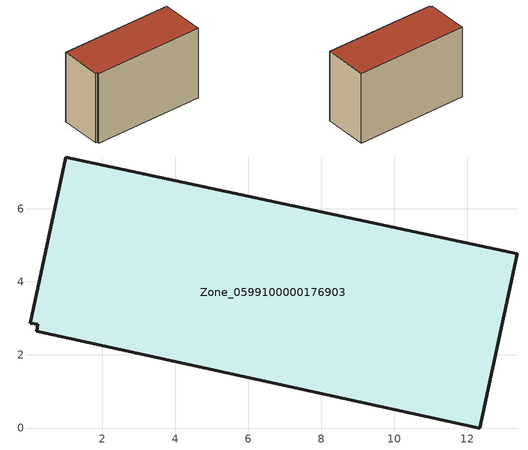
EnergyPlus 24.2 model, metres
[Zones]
Zone_0599100000176903
 floor ground (C_G): 1.01,7.42 13.36,4.77 12.34,0 0.2,2.65 0.24,2.84 0.04,2.87 z0
 wall outside (C_F): 12.34,0 13.36,4.77 1.01,7.42 0.04,2.87 0.24,2.84 0.2,2.65 12.34,0 z0:8.24
 roof outside (C_R): 13.36,4.77 1.01,7.42 0.04,2.87 0.24,2.84 0.2,2.65 12.34,0 z8.24
[BUILDING]
Pand.0599100000176903: North Axis=0; Terrain=City; Loads Convergence Tolerance Value=0.04; Temperature Convergence Tolerance Value=0.4; Solar Distribution=FullExterior; Maximum Number of Warmup Days=25; Minimum Number of Warmup Days=1
[Site:Location]
Rotterdam.The.Hague.AP_ZH_NLD Design_Conditions: Latitude=51.96; Longitude=4.45; Time Zone=1; Elevation=-4.5
[SITE:GROUNDTEMPERATURE:BUILDINGSURFACE]
18, 18, 18, 18, 18, 18, 18, 18, 18, 18, 18, 18
[MATERIAL] Thermal Absorptance=0.9; Solar Absorptance=0.7; Visible Absorptance=0.7
Name | Roughness | Thickness | Conductivity | Density | Specific Heat
G.TI.1975-1991 | MediumSmooth | 0.15 | 0.288461 | 540 | 1210
F.TI.1975-1991 | Rough | 0.3 | 0.230769 | 1920 | 840
R.TI.1975-1991 | MediumRough | 0.2 | 0.153846 | 1500 | 1000
[CONSTRUCTION]
C_G: G.TI.1975-1991
C_F: F.TI.1975-1991
C_R: R.TI.1975-1991
[ZONE]
Zone_0599100000176903: Type=1; Multiplier=1; Ceiling Height=Autocalculate; Volume=Autocalculate; Floor Area=autocalculate; Part of Total Floor Area=Yes
[ZONEINFILTRATION:DESIGNFLOWRATE]
Infil_Zone_0599100000176903: Zone or ZoneList or Space or SpaceList=Zone_0599100000176903; Schedule=AlwaysOn; Design Flow Rate Calculation Method=Flow/Area; Flow Rate per Floor Area=0.003; Constant Term Coefficient=1; Temperature Term Coefficient=0; Velocity Term Coefficient=0; Velocity Squared Term Coefficient=0
[HVACTEMPLATE:ZONE:IDEALLOADSAIRSYSTEM]
Zone_0599100000176903: Maximum Heating Supply Air Temperature=50; Minimum Cooling Supply Air Temperature=13; Maximum Heating Supply Air Humidity Ratio=0.0156; Minimum Cooling Supply Air Humidity Ratio=0.0077; Heating Limit=NoLimit; Cooling Limit=NoLimit; Dehumidification Control Type=ConstantSensibleHeatRatio; Cooling Sensible Heat Ratio=0.7; Dehumidification Setpoint=60; Humidification Control Type=None; Humidification Setpoint=30; Outdoor Air Method=None; Outdoor Air Flow Rate per Person=0.00944; Outdoor Air Flow Rate per Zone Floor Area=0; Outdoor Air Flow Rate per Zone=0; Demand Controlled Ventilation Type=None; Outdoor Air Economizer Type=NoEconomizer; Heat Recovery Type=None; Sensible Heat Recovery Effectiveness=0.7; Latent Heat Recovery Effectiveness=0.65
[ZONECONTROL:THERMOSTAT]
ThermostatControl_Zone_0599100000176903: Zone or ZoneList=Zone_0599100000176903; Control Type Schedule=DualSetpointControlType; Control 1=Thermostat_Zone_0599100000176903; Temperature Difference Between Cutout And Setpoint=0
[THERMOSTATSETPOINT:DUALSETPOINT]
Thermostat_Zone_0599100000176903: Heating Setpoint Temperature Schedule=HeatingSetpoint_Zone_0599100000176903; Cooling Setpoint Temperature Schedule=CoolingSetpoint_Zone_0599100000176903
[SCHEDULE:COMPACT]
HeatingSetpoint_Zone_0599100000176903: Through: 12/31, For: AllDays, Until: 24:00, 21
CoolingSetpoint_Zone_0599100000176903: Through: 12/31, For: AllDays, Until: 24:00, 24
DualSetpointControlType: Through: 12/31, For: AllDays, Until: 24:00, 4
AlwaysOn: Through: 12/31, For: AllDays, Until: 24:00, 1
